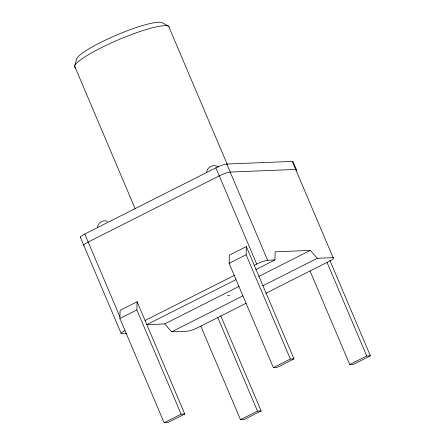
<?xml version="1.0" encoding="UTF-8"?>
<svg xmlns="http://www.w3.org/2000/svg" width="445" height="445" viewBox="0 0 445 445"><rect width="100%" height="100%" fill="white"/><g stroke="black" fill="none" stroke-linecap="round" stroke-linejoin="round"><path stroke-width="0.67" d="M119.877 318.492L120.111 310.326L137.105 301.749L184.764 414.028L167.771 422.605L164.133 422.75L119.877 318.492L136.871 309.915L137.105 301.749M229.114 263.351L229.347 255.185L246.341 246.608L294 358.881L277.007 367.459L273.369 367.603L229.114 263.351L246.107 254.768L246.341 246.608M255.691 269.681L274.904 259.98L275.138 251.814L310.299 250.413L317.341 258.284L333.105 257.655L292.254 161.418L226.783 164.033A8.822 1.396 -23 0 0 215.864 167.854L84.778 234.026A8.822 1.396 -23 0 0 80.439 237.469M97.511 227.161C98.011 222.567 103.251 219.518 107.49 221.31M206.747 172.015C207.275 166.664 214.151 163.738 218.367 167.075M145.048 320.461L234.832 275.138M254.284 265.32L256.715 264.091A8.822 1.396 -23 0 1 267.634 260.269L274.904 259.98M146.611 324.744L235.861 279.694M146.728 324.65L164.65 323.938L239.026 286.391M258.857 276.378L310.299 250.413M164.65 323.938L171.692 331.809L242.97 295.83M262.8 285.818L317.341 258.284M246.085 303.273L198.375 327.359A8.822 1.396 -23 0 1 187.456 331.18L171.692 331.809M265.765 293.338L329.461 261.187A8.822 1.396 -23 0 0 333.105 257.655M164.133 422.75L181.126 414.173L184.764 414.028M273.369 367.603L290.363 359.026L294 358.881M200.801 326.135L240.517 419.696L257.51 411.119L261.148 410.974L220.692 315.672M310.037 270.988L349.753 364.555L366.747 355.972L370.385 355.828L329.934 260.525M261.148 410.974L244.155 419.552L240.517 419.696M370.385 355.828L353.391 364.405L349.753 364.555M227.545 295.725L229.798 295.636M126.614 333.611L121.98 333.795A8.822 1.396 -23 0 1 125.006 330.585M168.538 26.177L162.08 22.717A46.836 7.409 -23 0 0 116.701 35.01A46.836 7.409 -23 0 0 76.612 59.051L74.615 66.105L135.236 208.922M296.503 169.857L293.099 161.835A8.822 1.396 -23 0 0 292.254 161.418M327.031 262.411L366.747 355.972M227.328 164.555L169.412 28.113A51.47 8.138 -23 0 0 118.665 39.688A51.47 8.138 -23 0 0 75.489 68.046M226.783 164.033L267.634 260.269M215.864 167.854L256.715 264.091M246.107 254.768L290.363 359.026M217.794 317.552L257.51 411.119M136.871 309.915L181.126 414.173M84.778 234.026L119.927 316.84M80.289 237.141L121.14 333.377M296.097 170.413A8.822 1.396 -23 0 0 295.658 169.434L230.187 172.054A8.822 1.396 -23 0 0 219.268 175.875L88.182 242.047A8.822 1.396 -23 0 0 83.844 245.49"/></g></svg>
